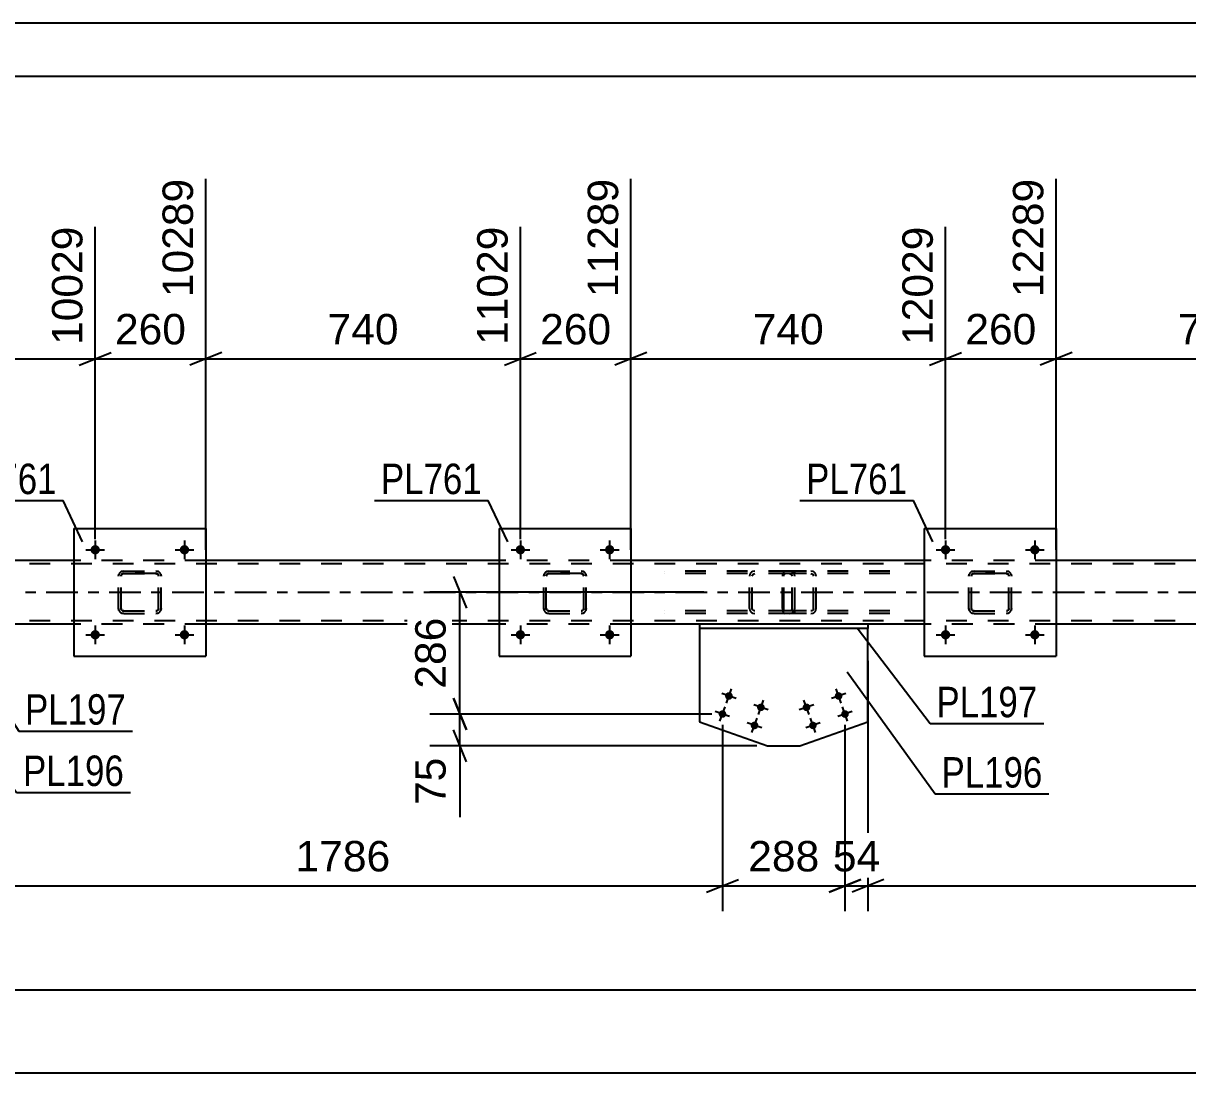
# Model space of a CAD drawing. Header units: millimetres. Extents: x -109 to 732, y -404 to 190.
# Drawn here: x 371.3 to 480.8, y 91.2 to 190 of the extents above; entities that cross this region are included whole.
import ezdxf

# ---------------------------------------------------------------- set-up
doc = ezdxf.new("R2010")
doc.units = ezdxf.units.MM
doc.linetypes.add('DXK_LINE_DOT2', pattern=[3.9198, 1.9599, -1.9599])
doc.linetypes.add('DXK_LINE_DOT3', pattern=[5.9187, 2.979, -0.9799, 0.9799, -0.9799])
doc.styles.add('Arial', font='ARIAL.TTF', dxfattribs={"height": 0.2})
doc.styles.add('Arial Narrow', font='ARIALN.TTF', dxfattribs={"height": 0.2})

# ---------------------------------------------------------------- blocks, each defined once
blk = doc.blocks.new('Unknown-717262461-1115')
at = {"color": 5, "linetype": 'Continuous'}
for p, q in [((731.85, 189.99), (-109.15, 189.99)), ((726.85, 184.99), (-104.15, 184.99))]:
    blk.add_line(p, q, dxfattribs=at)
blk = doc.blocks.new('Part-717262461-6968 - 6853')
at = {"color": 2, "linetype": 'Continuous'}
for p, q in [((376.02, 142.44), (376.02, 130.44)), ((376.02, 142.44), (388.42, 142.44)), ((388.42, 142.44), (388.42, 130.44)), ((376.02, 130.44), (388.42, 130.44))]:
    blk.add_line(p, q, dxfattribs=at)
blk = doc.blocks.new('Part-717262461-6876 - 6853')
at = {"color": 7, "linetype": 'DXK_LINE_DOT2'}
for p, q in [((443.32, 138.44), (431.55, 138.44)), ((443.32, 138.2), (431.55, 138.2)), ((439.62, 138.14), (439.58, 137.96)), ((439.83, 137.96), (439.85, 138.05)), ((439.85, 138.05), (439.91, 138.13)), ((440.09, 138.44), (439.89, 138.4)), ((439.91, 138.13), (439.99, 138.18)), ((439.99, 138.18), (440.09, 138.2)), ((443.52, 138.4), (443.32, 138.44)), ((443.32, 138.2), (443.42, 138.18)), ((443.42, 138.18), (443.5, 138.13)), ((443.5, 138.13), (443.56, 138.05)), ((443.56, 138.05), (443.58, 137.96)), ((443.83, 137.96), (443.8, 138.14)), ((439.58, 134.92), (439.58, 137.96)), ((439.83, 134.92), (439.83, 137.96)), ((443.58, 134.92), (443.58, 137.96)), ((443.83, 134.92), (443.83, 137.96)), ((439.58, 134.92), (439.62, 134.73)), ((439.85, 134.83), (439.83, 134.92)), ((439.91, 134.75), (439.85, 134.83)), ((439.99, 134.7), (439.91, 134.75)), ((443.5, 134.75), (443.42, 134.7)), ((443.56, 134.83), (443.5, 134.75)), ((443.58, 134.92), (443.56, 134.83)), ((443.8, 134.73), (443.83, 134.92)), ((443.32, 134.68), (431.55, 134.68)), ((443.32, 134.44), (431.55, 134.44)), ((439.89, 134.48), (440.09, 134.44)), ((440.09, 134.68), (439.99, 134.7)), ((443.42, 134.7), (443.32, 134.68)), ((443.32, 134.44), (443.52, 134.48))]:
    blk.add_line(p, q, dxfattribs=at)
for centre, start, end in [((440.07, 137.94), 110.7583, 155.68), ((443.34, 137.94), 24.32, 69.2417), ((440.07, 134.94), 204.32, 249.2417), ((443.34, 134.94), 290.7583, 335.68)]:
    blk.add_arc(centre, 0.496, start, end, dxfattribs=at)
blk = doc.blocks.new('Part-717262461-6957 - 6853')
at = {"color": 7, "linetype": 'DXK_LINE_DOT2'}
for p, q in [((460.22, 137.96), (460.25, 138.14)), ((460.25, 138.14), (460.22, 137.96)), ((460.46, 137.96), (460.47, 138.05)), ((460.47, 138.05), (460.46, 137.96)), ((460.47, 138.05), (460.53, 138.13)), ((460.53, 138.13), (460.47, 138.05)), ((460.51, 138.4), (460.7, 138.44)), ((460.7, 138.44), (460.51, 138.4)), ((460.53, 138.13), (460.6, 138.18)), ((460.6, 138.18), (460.53, 138.13)), ((460.6, 138.18), (460.7, 138.2)), ((460.7, 138.2), (460.6, 138.18)), ((460.7, 138.44), (463.74, 138.44)), ((460.7, 138.44), (460.7, 138.44)), ((460.7, 138.44), (463.74, 138.44)), ((460.7, 138.2), (463.74, 138.2)), ((460.7, 138.2), (460.7, 138.2)), ((463.74, 138.2), (460.7, 138.2)), ((463.74, 138.44), (463.74, 138.44)), ((463.74, 138.44), (463.92, 138.4)), ((463.92, 138.4), (463.74, 138.44)), ((463.74, 138.2), (463.74, 138.2)), ((463.74, 138.2), (463.83, 138.18)), ((463.83, 138.18), (463.74, 138.2)), ((463.83, 138.18), (463.91, 138.13)), ((463.91, 138.13), (463.83, 138.18)), ((463.91, 138.13), (463.96, 138.05)), ((463.96, 138.05), (463.91, 138.13)), ((463.96, 138.05), (463.98, 137.96)), ((463.98, 137.96), (463.96, 138.05)), ((464.18, 138.14), (464.22, 137.96)), ((464.22, 137.96), (464.18, 138.14)), ((460.22, 134.92), (460.22, 137.96)), ((460.46, 134.92), (460.46, 137.96)), ((463.98, 134.92), (463.98, 137.96)), ((464.22, 134.92), (464.22, 137.96)), ((460.25, 134.73), (460.22, 134.92)), ((460.22, 134.92), (460.25, 134.73)), ((460.47, 134.83), (460.46, 134.92)), ((460.46, 134.92), (460.47, 134.83)), ((460.53, 134.75), (460.47, 134.83)), ((460.47, 134.83), (460.53, 134.75)), ((460.6, 134.7), (460.53, 134.75)), ((460.53, 134.75), (460.6, 134.7)), ((463.91, 134.75), (463.83, 134.7)), ((463.83, 134.7), (463.91, 134.75)), ((463.96, 134.83), (463.91, 134.75)), ((463.91, 134.75), (463.96, 134.83)), ((463.98, 134.92), (463.96, 134.83)), ((463.96, 134.83), (463.98, 134.92)), ((464.22, 134.92), (464.18, 134.73)), ((464.18, 134.73), (464.22, 134.92)), ((460.7, 134.44), (460.51, 134.48)), ((460.51, 134.47), (460.7, 134.44)), ((460.7, 134.68), (460.6, 134.7)), ((460.6, 134.7), (460.7, 134.68)), ((460.7, 134.68), (463.74, 134.68)), ((460.7, 134.68), (460.7, 134.68)), ((460.7, 134.68), (463.74, 134.68)), ((460.7, 134.44), (463.74, 134.44)), ((460.7, 134.44), (460.7, 134.44)), ((460.7, 134.44), (463.74, 134.44)), ((463.83, 134.7), (463.74, 134.68)), ((463.74, 134.68), (463.83, 134.7)), ((463.74, 134.68), (463.74, 134.68)), ((463.92, 134.48), (463.74, 134.44)), ((463.74, 134.44), (463.92, 134.47)), ((463.74, 134.44), (463.74, 134.44))]:
    blk.add_line(p, q, dxfattribs=at)
at = {"color": 7, "linetype": 'DXK_LINE_DOT3'}
blk.add_line((462.22, 136.44), (462.22, 136.44), dxfattribs=at)
at = {"color": 7, "linetype": 'DXK_LINE_DOT2'}
for centre, start, end in [((460.7, 137.96), 112.5, 157.5), ((460.7, 137.96), 112.5, 157.5), ((463.74, 137.96), 22.5, 67.5), ((463.74, 137.96), 22.5, 67.5), ((460.7, 134.92), 202.5, 247.5), ((460.7, 134.92), 202.5, 247.5), ((463.74, 134.92), 292.5, 337.5), ((463.74, 134.92), 292.5, 337.5)]:
    blk.add_arc(centre, 0.48, start, end, dxfattribs=at)
blk = doc.blocks.new('Part-717262461-6962 - 6853')
at = {"color": 2, "linetype": 'Continuous'}
for p, q in [((416.02, 142.44), (416.02, 130.44)), ((416.02, 142.44), (428.42, 142.44)), ((428.42, 142.44), (428.42, 130.44)), ((416.02, 130.44), (428.42, 130.44))]:
    blk.add_line(p, q, dxfattribs=at)
blk = doc.blocks.new('Part-717262461-6963 - 6853')
at = {"color": 7, "linetype": 'DXK_LINE_DOT2'}
for p, q in [((420.22, 137.96), (420.25, 138.14)), ((420.25, 138.14), (420.22, 137.96)), ((420.46, 137.96), (420.47, 138.05)), ((420.47, 138.05), (420.46, 137.96)), ((420.47, 138.05), (420.53, 138.13)), ((420.53, 138.13), (420.47, 138.05)), ((420.51, 138.4), (420.7, 138.44)), ((420.7, 138.44), (420.51, 138.4)), ((420.53, 138.13), (420.6, 138.18)), ((420.6, 138.18), (420.53, 138.13)), ((420.6, 138.18), (420.7, 138.2)), ((420.7, 138.2), (420.6, 138.18)), ((420.7, 138.44), (423.74, 138.44)), ((420.7, 138.44), (420.7, 138.44)), ((420.7, 138.44), (423.74, 138.44)), ((420.7, 138.2), (423.74, 138.2)), ((420.7, 138.2), (420.7, 138.2)), ((423.74, 138.2), (420.7, 138.2)), ((423.74, 138.44), (423.74, 138.44)), ((423.74, 138.44), (423.92, 138.4)), ((423.92, 138.4), (423.74, 138.44)), ((423.74, 138.2), (423.74, 138.2)), ((423.74, 138.2), (423.83, 138.18)), ((423.83, 138.18), (423.74, 138.2)), ((423.83, 138.18), (423.91, 138.13)), ((423.91, 138.13), (423.83, 138.18)), ((423.91, 138.13), (423.96, 138.05)), ((423.96, 138.05), (423.91, 138.13)), ((423.96, 138.05), (423.98, 137.96)), ((423.98, 137.96), (423.96, 138.05)), ((424.18, 138.14), (424.22, 137.96)), ((424.22, 137.96), (424.18, 138.14)), ((420.22, 134.92), (420.22, 137.96)), ((420.46, 134.92), (420.46, 137.96)), ((423.98, 134.92), (423.98, 137.96)), ((424.22, 134.92), (424.22, 137.96)), ((420.25, 134.73), (420.22, 134.92)), ((420.22, 134.92), (420.25, 134.73)), ((420.47, 134.83), (420.46, 134.92)), ((420.46, 134.92), (420.47, 134.83)), ((420.53, 134.75), (420.47, 134.83)), ((420.47, 134.83), (420.53, 134.75)), ((420.6, 134.7), (420.53, 134.75)), ((420.53, 134.75), (420.6, 134.7)), ((423.91, 134.75), (423.83, 134.7)), ((423.83, 134.7), (423.91, 134.75)), ((423.96, 134.83), (423.91, 134.75)), ((423.91, 134.75), (423.96, 134.83)), ((423.98, 134.92), (423.96, 134.83)), ((423.96, 134.83), (423.98, 134.92)), ((424.22, 134.92), (424.18, 134.73)), ((424.18, 134.73), (424.22, 134.92)), ((420.7, 134.44), (420.51, 134.48)), ((420.51, 134.47), (420.7, 134.44)), ((420.7, 134.68), (420.6, 134.7)), ((420.6, 134.7), (420.7, 134.68)), ((420.7, 134.68), (423.74, 134.68)), ((420.7, 134.68), (420.7, 134.68)), ((420.7, 134.68), (423.74, 134.68)), ((420.7, 134.44), (423.74, 134.44)), ((420.7, 134.44), (420.7, 134.44)), ((420.7, 134.44), (423.74, 134.44)), ((423.83, 134.7), (423.74, 134.68)), ((423.74, 134.68), (423.83, 134.7)), ((423.74, 134.68), (423.74, 134.68)), ((423.92, 134.48), (423.74, 134.44)), ((423.74, 134.44), (423.92, 134.47)), ((423.74, 134.44), (423.74, 134.44))]:
    blk.add_line(p, q, dxfattribs=at)
at = {"color": 7, "linetype": 'DXK_LINE_DOT3'}
blk.add_line((422.22, 136.44), (422.22, 136.44), dxfattribs=at)
at = {"color": 7, "linetype": 'DXK_LINE_DOT2'}
for centre, start, end in [((420.7, 137.96), 112.5, 157.5), ((420.7, 137.96), 112.5, 157.5), ((423.74, 137.96), 22.5, 67.5), ((423.74, 137.96), 22.5, 67.5), ((420.7, 134.92), 202.5, 247.5), ((420.7, 134.92), 202.5, 247.5), ((423.74, 134.92), 292.5, 337.5), ((423.74, 134.92), 292.5, 337.5)]:
    blk.add_arc(centre, 0.48, start, end, dxfattribs=at)
blk = doc.blocks.new('Part-717262461-6969 - 6853')
at = {"color": 7, "linetype": 'DXK_LINE_DOT2'}
for p, q in [((380.22, 137.96), (380.25, 138.14)), ((380.25, 138.14), (380.22, 137.96)), ((380.46, 137.96), (380.47, 138.05)), ((380.47, 138.05), (380.46, 137.96)), ((380.47, 138.05), (380.53, 138.13)), ((380.53, 138.13), (380.47, 138.05)), ((380.51, 138.4), (380.7, 138.44)), ((380.7, 138.44), (380.51, 138.4)), ((380.53, 138.13), (380.6, 138.18)), ((380.6, 138.18), (380.53, 138.13)), ((380.6, 138.18), (380.7, 138.2)), ((380.7, 138.2), (380.6, 138.18)), ((380.7, 138.44), (383.74, 138.44)), ((380.7, 138.44), (380.7, 138.44)), ((380.7, 138.44), (383.74, 138.44)), ((380.7, 138.2), (383.74, 138.2)), ((380.7, 138.2), (380.7, 138.2)), ((383.74, 138.2), (380.7, 138.2)), ((383.74, 138.44), (383.74, 138.44)), ((383.74, 138.44), (383.92, 138.4)), ((383.92, 138.4), (383.74, 138.44)), ((383.74, 138.2), (383.74, 138.2)), ((383.74, 138.2), (383.83, 138.18)), ((383.83, 138.18), (383.74, 138.2)), ((383.83, 138.18), (383.91, 138.13)), ((383.91, 138.13), (383.83, 138.18)), ((383.91, 138.13), (383.96, 138.05)), ((383.96, 138.05), (383.91, 138.13)), ((383.96, 138.05), (383.98, 137.96)), ((383.98, 137.96), (383.96, 138.05)), ((384.18, 138.14), (384.22, 137.96)), ((384.22, 137.96), (384.18, 138.14)), ((380.22, 134.92), (380.22, 137.96)), ((380.46, 134.92), (380.46, 137.96)), ((383.98, 134.92), (383.98, 137.96)), ((384.22, 134.92), (384.22, 137.96)), ((380.25, 134.73), (380.22, 134.92)), ((380.22, 134.92), (380.25, 134.73)), ((380.47, 134.83), (380.46, 134.92)), ((380.46, 134.92), (380.47, 134.83)), ((380.53, 134.75), (380.47, 134.83)), ((380.47, 134.83), (380.53, 134.75)), ((380.6, 134.7), (380.53, 134.75)), ((380.53, 134.75), (380.6, 134.7)), ((383.91, 134.75), (383.83, 134.7)), ((383.83, 134.7), (383.91, 134.75)), ((383.96, 134.83), (383.91, 134.75)), ((383.91, 134.75), (383.96, 134.83)), ((383.98, 134.92), (383.96, 134.83)), ((383.96, 134.83), (383.98, 134.92)), ((384.22, 134.92), (384.18, 134.73)), ((384.18, 134.73), (384.22, 134.92)), ((380.7, 134.44), (380.51, 134.48)), ((380.51, 134.47), (380.7, 134.44)), ((380.7, 134.68), (380.6, 134.7)), ((380.6, 134.7), (380.7, 134.68)), ((380.7, 134.68), (383.74, 134.68)), ((380.7, 134.68), (380.7, 134.68)), ((380.7, 134.68), (383.74, 134.68)), ((380.7, 134.44), (383.74, 134.44)), ((380.7, 134.44), (380.7, 134.44)), ((380.7, 134.44), (383.74, 134.44)), ((383.83, 134.7), (383.74, 134.68)), ((383.74, 134.68), (383.83, 134.7)), ((383.74, 134.68), (383.74, 134.68)), ((383.92, 134.48), (383.74, 134.44)), ((383.74, 134.44), (383.92, 134.47)), ((383.74, 134.44), (383.74, 134.44))]:
    blk.add_line(p, q, dxfattribs=at)
at = {"color": 7, "linetype": 'DXK_LINE_DOT3'}
blk.add_line((382.22, 136.44), (382.22, 136.44), dxfattribs=at)
at = {"color": 7, "linetype": 'DXK_LINE_DOT2'}
for centre, start, end in [((380.7, 137.96), 112.5, 157.5), ((380.7, 137.96), 112.5, 157.5), ((383.74, 137.96), 22.5, 67.5), ((383.74, 137.96), 22.5, 67.5), ((380.7, 134.92), 202.5, 247.5), ((380.7, 134.92), 202.5, 247.5), ((383.74, 134.92), 292.5, 337.5), ((383.74, 134.92), 292.5, 337.5)]:
    blk.add_arc(centre, 0.48, start, end, dxfattribs=at)
blk = doc.blocks.new('Part-717262461-7048 - 6853')
at = {"color": 2, "linetype": 'Continuous'}
for p, q in [((456.02, 142.44), (456.02, 130.44)), ((456.02, 142.44), (468.42, 142.44)), ((468.42, 142.44), (468.42, 130.44)), ((456.02, 130.44), (468.42, 130.44))]:
    blk.add_line(p, q, dxfattribs=at)
blk = doc.blocks.new('Part-717262461-7054 - 6853')
at = {"color": 7, "linetype": 'DXK_LINE_DOT2'}
for p, q in [((442.69, 138.14), (442.67, 137.96)), ((442.75, 138.3), (442.69, 138.14)), ((442.83, 138.4), (442.75, 138.3)), ((442.8, 137.96), (442.81, 138.05)), ((442.81, 138.05), (442.84, 138.13)), ((442.94, 138.44), (442.83, 138.4)), ((442.84, 138.13), (442.89, 138.18)), ((442.89, 138.18), (442.94, 138.2)), ((452.78, 138.44), (442.94, 138.44)), ((452.78, 138.2), (442.94, 138.2)), ((443.83, 138.2), (443.83, 138.44)), ((445.54, 138.4), (445.34, 138.44)), ((445.34, 138.2), (445.44, 138.18)), ((445.44, 138.18), (445.52, 138.13)), ((445.52, 138.13), (445.58, 138.05)), ((445.58, 138.05), (445.6, 137.96)), ((445.85, 137.96), (445.81, 138.14)), ((442.67, 134.92), (442.67, 137.96)), ((442.8, 134.92), (442.8, 137.96)), ((445.6, 134.92), (445.6, 137.96)), ((445.85, 134.92), (445.85, 137.96)), ((442.67, 134.92), (442.69, 134.73)), ((442.81, 134.83), (442.8, 134.92)), ((442.84, 134.75), (442.81, 134.83)), ((442.89, 134.7), (442.84, 134.75)), ((445.52, 134.75), (445.44, 134.7)), ((445.58, 134.83), (445.52, 134.75)), ((445.6, 134.92), (445.58, 134.83)), ((445.81, 134.73), (445.85, 134.92)), ((442.69, 134.73), (442.75, 134.58)), ((442.75, 134.58), (442.83, 134.48)), ((442.83, 134.48), (442.94, 134.44)), ((442.94, 134.68), (442.89, 134.7)), ((452.78, 134.68), (442.94, 134.68)), ((452.78, 134.44), (442.94, 134.44)), ((443.83, 134.44), (443.83, 134.68)), ((445.44, 134.7), (445.34, 134.68)), ((445.34, 134.44), (445.54, 134.48))]:
    blk.add_line(p, q, dxfattribs=at)
for centre, start, end in [((445.36, 137.94), 23.8951, 68.8487), ((445.36, 134.93), 291.1513, 336.1049)]:
    blk.add_arc(centre, 0.492, start, end, dxfattribs=at)
blk = doc.blocks.new('Bolt-717262461-7061 - 6853')
at = {"linetype": 'Continuous'}
for points in [[(418.46, 140.44, -1), (417.58, 140.44, -1)], [(426.86, 140.44, -1), (425.98, 140.44, -1)]]:
    blk.add_hatch(color=1, dxfattribs=at).paths.add_polyline_path(points)
at = {"color": 1, "linetype": 'Continuous'}
for p, q in [((418.02, 141.32), (418.02, 139.56)), ((426.42, 141.32), (426.42, 139.56)), ((417.14, 140.44), (418.9, 140.44)), ((425.54, 140.44), (427.3, 140.44))]:
    blk.add_line(p, q, dxfattribs=at)
blk = doc.blocks.new('Bolt-717262461-7062 - 6853')
at = {"linetype": 'Continuous'}
for points in [[(458.46, 132.44, -1), (457.58, 132.44, -1)], [(466.86, 132.44, -1), (465.98, 132.44, -1)]]:
    blk.add_hatch(color=1, dxfattribs=at).paths.add_polyline_path(points)
at = {"color": 1, "linetype": 'Continuous'}
for p, q in [((458.02, 133.32), (458.02, 131.56)), ((466.42, 133.32), (466.42, 131.56)), ((457.14, 132.44), (458.9, 132.44)), ((465.54, 132.44), (467.3, 132.44))]:
    blk.add_line(p, q, dxfattribs=at)
blk = doc.blocks.new('Bolt-717262461-7063 - 6853')
at = {"linetype": 'Continuous'}
for points in [[(458.46, 140.44, -1), (457.58, 140.44, -1)], [(466.86, 140.44, -1), (465.98, 140.44, -1)]]:
    blk.add_hatch(color=1, dxfattribs=at).paths.add_polyline_path(points)
at = {"color": 1, "linetype": 'Continuous'}
for p, q in [((458.02, 141.32), (458.02, 139.56)), ((466.42, 141.32), (466.42, 139.56)), ((457.14, 140.44), (458.9, 140.44)), ((465.54, 140.44), (467.3, 140.44))]:
    blk.add_line(p, q, dxfattribs=at)
blk = doc.blocks.new('Part-717262461-7181 - 6853')
at = {"color": 2, "linetype": 'Continuous'}
for p, q in [((450.72, 133.44), (434.87, 133.44)), ((434.87, 133.44), (434.87, 133.04)), ((450.72, 133.04), (434.87, 133.04)), ((450.72, 133.44), (450.72, 133.04))]:
    blk.add_line(p, q, dxfattribs=at)
blk = doc.blocks.new('Bolt-717262461-7081 - 6853')
at = {"linetype": 'Continuous'}
for points in [[(378.46, 132.44, -1), (377.58, 132.44, -1)], [(386.86, 132.44, -1), (385.98, 132.44, -1)]]:
    blk.add_hatch(color=1, dxfattribs=at).paths.add_polyline_path(points)
at = {"color": 1, "linetype": 'Continuous'}
for p, q in [((378.02, 133.32), (378.02, 131.56)), ((386.42, 133.32), (386.42, 131.56)), ((377.14, 132.44), (378.9, 132.44)), ((385.54, 132.44), (387.3, 132.44))]:
    blk.add_line(p, q, dxfattribs=at)
blk = doc.blocks.new('Bolt-717262461-7082 - 6853')
at = {"linetype": 'Continuous'}
for points in [[(378.46, 140.44, -1), (377.58, 140.44, -1)], [(386.86, 140.44, -1), (385.98, 140.44, -1)]]:
    blk.add_hatch(color=1, dxfattribs=at).paths.add_polyline_path(points)
at = {"color": 1, "linetype": 'Continuous'}
for p, q in [((378.02, 141.32), (378.02, 139.56)), ((386.42, 141.32), (386.42, 139.56)), ((377.14, 140.44), (378.9, 140.44)), ((385.54, 140.44), (387.3, 140.44))]:
    blk.add_line(p, q, dxfattribs=at)
blk = doc.blocks.new('Bolt-717262461-7083 - 6853')
at = {"linetype": 'Continuous'}
for points in [[(418.46, 132.44, -1), (417.58, 132.44, -1)], [(426.86, 132.44, -1), (425.98, 132.44, -1)]]:
    blk.add_hatch(color=1, dxfattribs=at).paths.add_polyline_path(points)
at = {"color": 1, "linetype": 'Continuous'}
for p, q in [((418.02, 133.32), (418.02, 131.56)), ((426.42, 133.32), (426.42, 131.56)), ((417.14, 132.44), (418.9, 132.44)), ((425.54, 132.44), (427.3, 132.44))]:
    blk.add_line(p, q, dxfattribs=at)
blk = doc.blocks.new('Part-717262461-7106 - 6853')
at = {"color": 2, "linetype": 'Continuous'}
for p, q in [((376.02, 139.44), (348.41, 139.44)), ((416.02, 139.44), (388.42, 139.44)), ((456.02, 139.44), (428.42, 139.44)), ((496.01, 139.44), (468.42, 139.44)), ((376.02, 133.44), (365.59, 133.44)), ((416.02, 133.44), (388.42, 133.44)), ((434.87, 133.44), (428.42, 133.44)), ((456.02, 133.44), (450.72, 133.44)), ((496.01, 133.44), (468.42, 133.44))]:
    blk.add_line(p, q, dxfattribs=at)
at = {"color": 7, "linetype": 'DXK_LINE_DOT2'}
for p, q in [((388.42, 139.44), (376.02, 139.44)), ((428.42, 139.44), (416.02, 139.44)), ((468.42, 139.44), (456.02, 139.44)), ((636.42, 139.12), (-23.14, 139.12)), ((636.42, 133.76), (-23.14, 133.76)), ((388.42, 133.44), (376.02, 133.44)), ((428.42, 133.44), (416.02, 133.44)), ((450.72, 133.44), (434.87, 133.44)), ((468.42, 133.44), (456.02, 133.44))]:
    blk.add_line(p, q, dxfattribs=at)
at = {"color": 7, "linetype": 'DXK_LINE_DOT3'}
blk.add_line((-23.14, 136.44), (636.42, 136.44), dxfattribs=at)
blk = doc.blocks.new('Part-717262461-7176 - 6853')
at = {"color": 2, "linetype": 'Continuous'}
for p, q in [((434.87, 133.04), (434.87, 124.26)), ((450.72, 124.26), (450.72, 133.04)), ((434.87, 124.26), (441.28, 121.99)), ((444.32, 121.99), (450.72, 124.26)), ((441.28, 121.99), (444.32, 121.99))]:
    blk.add_line(p, q, dxfattribs=at)
at = {"color": 7, "linetype": 'DXK_LINE_DOT2'}
blk.add_line((450.72, 133.04), (434.87, 133.04), dxfattribs=at)
blk = doc.blocks.new('Bolt-717262461-7182 - 6853')
at = {"linetype": 'Continuous'}
for points in [[(437.3, 126.8, -1), (437.98, 126.56, -1)], [(436.7, 125.1, -1), (437.37, 124.86, -1)], [(440.31, 125.73, -1), (440.99, 125.49, -1)], [(439.71, 124.03, -1), (440.39, 123.79, -1)]]:
    blk.add_hatch(color=1, dxfattribs=at).paths.add_polyline_path(points)
at = {"color": 1, "linetype": 'Continuous'}
for p, q in [((437.4, 126), (437.88, 127.35)), ((438.32, 126.43), (436.96, 126.92)), ((440.41, 124.93), (440.89, 126.28)), ((437.71, 124.74), (436.36, 125.22)), ((436.79, 124.3), (437.28, 125.66)), ((441.33, 125.37), (439.97, 125.85)), ((440.73, 123.67), (439.37, 124.15)), ((439.81, 123.23), (440.29, 124.59))]:
    blk.add_line(p, q, dxfattribs=at)
blk = doc.blocks.new('Bolt-717262461-7183 - 6853')
at = {"linetype": 'Continuous'}
for points in [[(447.62, 126.56, -1), (448.3, 126.8, -1)], [(444.6, 125.49, -1), (445.28, 125.73, -1)], [(448.22, 124.86, -1), (448.9, 125.1, -1)], [(445.21, 123.79, -1), (445.88, 124.03, -1)]]:
    blk.add_hatch(color=1, dxfattribs=at).paths.add_polyline_path(points)
at = {"color": 1, "linetype": 'Continuous'}
for p, q in [((448.2, 126), (447.72, 127.35)), ((445.18, 124.93), (444.7, 126.28)), ((448.64, 126.92), (447.28, 126.43)), ((445.62, 125.85), (444.26, 125.37)), ((449.24, 125.22), (447.88, 124.74)), ((448.8, 124.3), (448.32, 125.66)), ((446.22, 124.15), (444.87, 123.67)), ((445.79, 123.23), (445.3, 124.59))]:
    blk.add_line(p, q, dxfattribs=at)
blk = doc.blocks.new('StraightDimension-717262461-20236 - 6853')
at = {"color": 7, "linetype": 'Continuous'}
for p, q in [((348.41, 137.44), (348.41, 173.12)), ((378.02, 141.44), (378.02, 170.84)), ((349.91, 159.02), (346.91, 157.82)), ((376.52, 157.82), (379.52, 159.02)), ((348.41, 158.42), (378.02, 158.42))]:
    blk.add_line(p, q, dxfattribs=at)
at = {"color": 0}
blk.add_wipeout([(367.15, 159.17), (367.15, 163.37), (359.28, 163.37), (359.28, 159.17)], dxfattribs=at)
at = {"color": 3, "style": 'Arial'}
blk.add_text('740', height=2.865, dxfattribs=at).set_placement((359.88, 159.77))
at = {"color": 0, "linetype": 'Continuous'}
blk.add_wipeout([(377.42, 171.44), (373.22, 171.44), (373.22, 159.12), (377.42, 159.12)], dxfattribs=at)
at = {"color": 3, "linetype": 'Continuous', "style": 'Arial'}
blk.add_text('10029', height=2.865, rotation=90.0002, dxfattribs=at).set_placement((376.82, 159.72))
blk = doc.blocks.new('StraightDimension-717262461-21025 - 6853')
at = {"color": 7, "linetype": 'Continuous'}
for p, q in [((411.74, 137.94), (412.94, 134.94)), ((435.29, 136.44), (409.49, 136.44)), ((412.34, 124.98), (412.34, 136.44)), ((412.94, 123.48), (411.74, 126.48)), ((436.03, 124.98), (409.49, 124.98))]:
    blk.add_line(p, q, dxfattribs=at)
at = {"color": 0}
blk.add_wipeout([(411.59, 134.64), (407.39, 134.64), (407.39, 126.77), (411.59, 126.77)], dxfattribs=at)
at = {"color": 3, "style": 'Arial'}
blk.add_text('286', height=2.865, rotation=90.0002, dxfattribs=at).set_placement((410.99, 127.37))
blk = doc.blocks.new('StraightDimension-717262461-8169 - 6853')
at = {"color": 7, "linetype": 'Continuous'}
for p, q in [((450.72, 130), (450.72, 106.42)), ((522.17, 123.98), (522.17, 106.42)), ((452.22, 109.42), (449.22, 108.22)), ((450.72, 108.82), (522.17, 108.82)), ((520.67, 108.22), (523.67, 109.42))]:
    blk.add_line(p, q, dxfattribs=at)
at = {"color": 0}
blk.add_wipeout([(491.49, 109.57), (491.49, 113.77), (481.4, 113.77), (481.4, 109.57)], dxfattribs=at)
at = {"color": 3, "style": 'Arial'}
blk.add_text('1786', height=2.865, dxfattribs=at).set_placement((482, 110.17))
blk = doc.blocks.new('StraightDimension-717262461-7280 - 6853')
at = {"color": 7, "linetype": 'Continuous'}
blk.add_line((-23.14, 99.02), (648.52, 99.02), dxfattribs=at)
blk = doc.blocks.new('StraightDimension-717262461-7927 - 6853')
at = {"color": 7, "linetype": 'Continuous'}
blk.add_line((-23.94, 91.22), (649.32, 91.22), dxfattribs=at)
blk = doc.blocks.new('StraightDimension-717262461-8196 - 6853')
at = {"color": 7, "linetype": 'Continuous'}
for p, q in [((450.72, 130), (450.72, 106.42)), ((448.56, 123.98), (448.56, 106.42)), ((447.06, 108.22), (450.06, 109.42)), ((448.56, 108.82), (450.72, 108.82)), ((452.22, 109.42), (449.22, 108.22))]:
    blk.add_line(p, q, dxfattribs=at)
at = {"color": 0}
blk.add_wipeout([(452.47, 109.57), (452.47, 113.77), (446.82, 113.77), (446.82, 109.57)], dxfattribs=at)
at = {"color": 3, "style": 'Arial'}
blk.add_text('54', height=2.865, dxfattribs=at).set_placement((447.42, 110.17))
blk = doc.blocks.new('StraightDimension-717262461-8214 - 6853')
at = {"color": 7, "linetype": 'Continuous'}
for p, q in [((365.59, 130.61), (365.59, 106.42)), ((437.03, 123.98), (437.03, 106.42)), ((367.09, 109.42), (364.09, 108.22)), ((365.59, 108.82), (437.03, 108.82)), ((435.53, 108.22), (438.53, 109.42))]:
    blk.add_line(p, q, dxfattribs=at)
at = {"color": 0}
blk.add_wipeout([(406.36, 109.57), (406.36, 113.77), (396.27, 113.77), (396.27, 109.57)], dxfattribs=at)
at = {"color": 3, "style": 'Arial'}
blk.add_text('1786', height=2.865, dxfattribs=at).set_placement((396.87, 110.17))
blk = doc.blocks.new('StraightDimension-717262461-8232 - 6853')
at = {"color": 7, "linetype": 'Continuous'}
for p, q in [((437.03, 123.98), (437.03, 106.42)), ((448.56, 123.98), (448.56, 106.42)), ((435.53, 108.22), (438.53, 109.42)), ((437.03, 108.82), (448.56, 108.82)), ((450.06, 109.42), (447.06, 108.22))]:
    blk.add_line(p, q, dxfattribs=at)
at = {"color": 0}
blk.add_wipeout([(446.73, 109.57), (446.73, 113.77), (438.86, 113.77), (438.86, 109.57)], dxfattribs=at)
at = {"color": 3, "style": 'Arial'}
blk.add_text('288', height=2.865, dxfattribs=at).set_placement((439.46, 110.17))
blk = doc.blocks.new('StraightDimension-717262461-20230 - 6853')
at = {"color": 7, "linetype": 'Continuous'}
for p, q in [((468.42, 140.44), (468.42, 175.34)), ((498.01, 141.44), (498.01, 170.84)), ((469.92, 159.02), (466.92, 157.82)), ((496.51, 157.82), (499.51, 159.02)), ((468.42, 158.42), (498.01, 158.42))]:
    blk.add_line(p, q, dxfattribs=at)
at = {"color": 0}
blk.add_wipeout([(487.15, 159.17), (487.15, 163.37), (479.28, 163.37), (479.28, 159.17)], dxfattribs=at)
at = {"color": 3, "style": 'Arial'}
blk.add_text('740', height=2.865, dxfattribs=at).set_placement((479.88, 159.77))
at = {"color": 0, "linetype": 'Continuous'}
blk.add_wipeout([(497.41, 171.44), (493.21, 171.44), (493.21, 159.12), (497.41, 159.12)], dxfattribs=at)
at = {"color": 3, "linetype": 'Continuous', "style": 'Arial'}
blk.add_text('13029', height=2.865, rotation=90.0002, dxfattribs=at).set_placement((496.81, 159.72))
blk = doc.blocks.new('StraightDimension-717262461-20231 - 6853')
at = {"color": 7, "linetype": 'Continuous'}
for p, q in [((468.42, 140.44), (468.42, 175.34)), ((458.02, 141.44), (458.02, 170.84)), ((456.52, 157.82), (459.52, 159.02)), ((469.92, 159.02), (466.92, 157.82)), ((458.02, 158.42), (468.42, 158.42))]:
    blk.add_line(p, q, dxfattribs=at)
at = {"color": 0}
blk.add_wipeout([(467.15, 159.17), (467.15, 163.37), (459.28, 163.37), (459.28, 159.17)], dxfattribs=at)
at = {"color": 3, "style": 'Arial'}
blk.add_text('260', height=2.865, dxfattribs=at).set_placement((459.88, 159.77))
at = {"color": 0, "linetype": 'Continuous'}
blk.add_wipeout([(467.82, 175.94), (463.62, 175.94), (463.62, 163.62), (467.82, 163.62)], dxfattribs=at)
at = {"color": 3, "linetype": 'Continuous', "style": 'Arial'}
blk.add_text('12289', height=2.865, rotation=90.0002, dxfattribs=at).set_placement((467.22, 164.22))
blk = doc.blocks.new('StraightDimension-717262461-20232 - 6853')
at = {"color": 7, "linetype": 'Continuous'}
for p, q in [((428.42, 140.44), (428.42, 175.34)), ((458.02, 141.44), (458.02, 170.84)), ((429.92, 159.02), (426.92, 157.82)), ((456.52, 157.82), (459.52, 159.02)), ((428.42, 158.42), (458.02, 158.42))]:
    blk.add_line(p, q, dxfattribs=at)
at = {"color": 0}
blk.add_wipeout([(447.15, 159.17), (447.15, 163.37), (439.28, 163.37), (439.28, 159.17)], dxfattribs=at)
at = {"color": 3, "style": 'Arial'}
blk.add_text('740', height=2.865, dxfattribs=at).set_placement((439.88, 159.77))
at = {"color": 0, "linetype": 'Continuous'}
blk.add_wipeout([(457.42, 171.44), (453.22, 171.44), (453.22, 159.12), (457.42, 159.12)], dxfattribs=at)
at = {"color": 3, "linetype": 'Continuous', "style": 'Arial'}
blk.add_text('12029', height=2.865, rotation=90.0002, dxfattribs=at).set_placement((456.82, 159.72))
blk = doc.blocks.new('StraightDimension-717262461-20233 - 6853')
at = {"color": 7, "linetype": 'Continuous'}
for p, q in [((428.42, 140.44), (428.42, 175.34)), ((418.02, 141.44), (418.02, 170.84)), ((416.52, 157.82), (419.52, 159.02)), ((429.92, 159.02), (426.92, 157.82)), ((418.02, 158.42), (428.42, 158.42))]:
    blk.add_line(p, q, dxfattribs=at)
at = {"color": 0}
blk.add_wipeout([(427.15, 159.17), (427.15, 163.37), (419.28, 163.37), (419.28, 159.17)], dxfattribs=at)
at = {"color": 3, "style": 'Arial'}
blk.add_text('260', height=2.865, dxfattribs=at).set_placement((419.88, 159.77))
at = {"color": 0, "linetype": 'Continuous'}
blk.add_wipeout([(427.82, 175.94), (423.62, 175.94), (423.62, 163.62), (427.82, 163.62)], dxfattribs=at)
at = {"color": 3, "linetype": 'Continuous', "style": 'Arial'}
blk.add_text('11289', height=2.865, rotation=90.0002, dxfattribs=at).set_placement((427.22, 164.22))
blk = doc.blocks.new('StraightDimension-717262461-20234 - 6853')
at = {"color": 7, "linetype": 'Continuous'}
for p, q in [((388.42, 140.44), (388.42, 175.34)), ((418.02, 141.44), (418.02, 170.84)), ((389.92, 159.02), (386.92, 157.82)), ((416.52, 157.82), (419.52, 159.02)), ((388.42, 158.42), (418.02, 158.42))]:
    blk.add_line(p, q, dxfattribs=at)
at = {"color": 0}
blk.add_wipeout([(407.15, 159.17), (407.15, 163.37), (399.28, 163.37), (399.28, 159.17)], dxfattribs=at)
at = {"color": 3, "style": 'Arial'}
blk.add_text('740', height=2.865, dxfattribs=at).set_placement((399.88, 159.77))
at = {"color": 0, "linetype": 'Continuous'}
blk.add_wipeout([(417.42, 171.44), (413.22, 171.44), (413.22, 159.12), (417.42, 159.12)], dxfattribs=at)
at = {"color": 3, "linetype": 'Continuous', "style": 'Arial'}
blk.add_text('11029', height=2.865, rotation=90.0002, dxfattribs=at).set_placement((416.82, 159.72))
blk = doc.blocks.new('StraightDimension-717262461-20235 - 6853')
at = {"color": 7, "linetype": 'Continuous'}
for p, q in [((388.42, 140.44), (388.42, 175.34)), ((378.02, 141.44), (378.02, 170.84)), ((376.52, 157.82), (379.52, 159.02)), ((389.92, 159.02), (386.92, 157.82)), ((378.02, 158.42), (388.42, 158.42))]:
    blk.add_line(p, q, dxfattribs=at)
at = {"color": 0}
blk.add_wipeout([(387.15, 159.17), (387.15, 163.37), (379.28, 163.37), (379.28, 159.17)], dxfattribs=at)
at = {"color": 3, "style": 'Arial'}
blk.add_text('260', height=2.865, dxfattribs=at).set_placement((379.88, 159.77))
at = {"color": 0, "linetype": 'Continuous'}
blk.add_wipeout([(387.82, 175.94), (383.62, 175.94), (383.62, 163.62), (387.82, 163.62)], dxfattribs=at)
at = {"color": 3, "linetype": 'Continuous', "style": 'Arial'}
blk.add_text('10289', height=2.865, rotation=90.0002, dxfattribs=at).set_placement((387.22, 164.22))
blk = doc.blocks.new('StraightDimension-717262461-21026 - 6853')
at = {"color": 7, "linetype": 'Continuous'}
for p, q in [((411.74, 126.48), (412.94, 123.48)), ((436.03, 124.98), (409.49, 124.98)), ((412.34, 121.99), (412.34, 124.98)), ((412.94, 120.49), (411.74, 123.49)), ((440.28, 121.99), (409.49, 121.99)), ((412.34, 121.99), (412.34, 115.29)), ((412.34, 121.99), (412.34, 115.29))]:
    blk.add_line(p, q, dxfattribs=at)
at = {"color": 0}
blk.add_wipeout([(411.59, 121.46), (407.39, 121.46), (407.39, 115.82), (411.59, 115.82)], dxfattribs=at)
at = {"color": 3, "style": 'Arial'}
blk.add_text('75', height=2.865, rotation=90.0002, dxfattribs=at).set_placement((410.99, 116.42))
blk = doc.blocks.new('Mark-717262461-6958 - 6853')
at = {"color": 30, "linetype": 'Continuous'}
for p in [(404.3, 145.08), (416.83, 141.18)]:
    blk.add_line(p, (415, 145.08), dxfattribs=at)
at = {"color": 0}
blk.add_wipeout([(414.4, 145.68), (414.4, 148.68), (404.9, 148.68), (404.9, 145.68)], dxfattribs=at)
blk.add_wipeout([(414.4, 145.68), (414.4, 148.68), (404.9, 148.68), (404.9, 145.68)], dxfattribs=at)
at = {"color": 3, "style": 'Arial Narrow'}
blk.add_text('PL761', height=2.863, dxfattribs=at).set_placement((404.9, 145.68))
blk = doc.blocks.new('Mark-717262461-6964 - 6853')
at = {"color": 30, "linetype": 'Continuous'}
for p in [(364.3, 145.08), (376.83, 141.18)]:
    blk.add_line(p, (375, 145.08), dxfattribs=at)
at = {"color": 0}
blk.add_wipeout([(374.4, 145.68), (374.4, 148.68), (364.9, 148.68), (364.9, 145.68)], dxfattribs=at)
blk.add_wipeout([(374.4, 145.68), (374.4, 148.68), (364.9, 148.68), (364.9, 145.68)], dxfattribs=at)
at = {"color": 3, "style": 'Arial Narrow'}
blk.add_text('PL761', height=2.863, dxfattribs=at).set_placement((364.9, 145.68))
blk = doc.blocks.new('Mark-717262461-7044 - 6853')
at = {"color": 30, "linetype": 'Continuous'}
for p in [(444.3, 145.08), (456.83, 141.18)]:
    blk.add_line(p, (455, 145.08), dxfattribs=at)
at = {"color": 0}
blk.add_wipeout([(454.4, 145.68), (454.4, 148.68), (444.9, 148.68), (444.9, 145.68)], dxfattribs=at)
blk.add_wipeout([(454.4, 145.68), (454.4, 148.68), (444.9, 148.68), (444.9, 145.68)], dxfattribs=at)
at = {"color": 3, "style": 'Arial Narrow'}
blk.add_text('PL761', height=2.863, dxfattribs=at).set_placement((444.9, 145.68))
blk = doc.blocks.new('Mark-717262461-7177 - 6853')
at = {"color": 30, "linetype": 'Continuous'}
for p, q in [((449.69, 133.08), (456.56, 124.08)), ((456.56, 124.08), (467.26, 124.08))]:
    blk.add_line(p, q, dxfattribs=at)
at = {"color": 0}
blk.add_wipeout([(466.66, 124.68), (466.66, 127.68), (457.16, 127.68), (457.16, 124.68)], dxfattribs=at)
blk.add_wipeout([(466.66, 124.68), (466.66, 127.68), (457.16, 127.68), (457.16, 124.68)], dxfattribs=at)
at = {"color": 3, "style": 'Arial Narrow'}
blk.add_text('PL197', height=2.863, dxfattribs=at).set_placement((457.16, 124.68))
blk = doc.blocks.new('Mark-717262461-7160 - 6853')
at = {"color": 30, "linetype": 'Continuous'}
for p, q in [((362.76, 129.03), (370.63, 117.61)), ((370.63, 117.61), (381.34, 117.61))]:
    blk.add_line(p, q, dxfattribs=at)
at = {"color": 0}
blk.add_wipeout([(380.74, 118.21), (380.74, 121.21), (371.23, 121.21), (371.23, 118.21)], dxfattribs=at)
blk.add_wipeout([(380.74, 118.21), (380.74, 121.21), (371.23, 121.21), (371.23, 118.21)], dxfattribs=at)
at = {"color": 3, "style": 'Arial Narrow'}
blk.add_text('PL196', height=2.863, dxfattribs=at).set_placement((371.23, 118.21))
blk = doc.blocks.new('Mark-717262461-7165 - 6853')
at = {"color": 30, "linetype": 'Continuous'}
for p, q in [((364.55, 133.08), (370.82, 123.38)), ((370.82, 123.38), (381.53, 123.38))]:
    blk.add_line(p, q, dxfattribs=at)
at = {"color": 0}
blk.add_wipeout([(380.93, 123.98), (380.93, 126.98), (371.42, 126.98), (371.42, 123.98)], dxfattribs=at)
blk.add_wipeout([(380.93, 123.98), (380.93, 126.98), (371.42, 126.98), (371.42, 123.98)], dxfattribs=at)
at = {"color": 3, "style": 'Arial Narrow'}
blk.add_text('PL197', height=2.863, dxfattribs=at).set_placement((371.42, 123.98))
blk = doc.blocks.new('Mark-717262461-7172 - 6853')
at = {"color": 30, "linetype": 'Continuous'}
for p, q in [((448.75, 128.95), (457.04, 117.46)), ((457.04, 117.46), (467.75, 117.46))]:
    blk.add_line(p, q, dxfattribs=at)
at = {"color": 0}
blk.add_wipeout([(467.15, 118.06), (467.15, 121.06), (457.64, 121.06), (457.64, 118.06)], dxfattribs=at)
blk.add_wipeout([(467.15, 118.06), (467.15, 121.06), (457.64, 121.06), (457.64, 118.06)], dxfattribs=at)
at = {"color": 3, "style": 'Arial Narrow'}
blk.add_text('PL196', height=2.863, dxfattribs=at).set_placement((457.64, 118.06))

msp = doc.modelspace()

# ---------------------------------------------------------------- block references
for name in ['Unknown-717262461-1115', 'Part-717262461-6968 - 6853', 'Part-717262461-6962 - 6853', 'Part-717262461-7048 - 6853', 'Bolt-717262461-7082 - 6853', 'Bolt-717262461-7061 - 6853', 'Bolt-717262461-7063 - 6853', 'Part-717262461-7106 - 6853', 'Part-717262461-6969 - 6853', 'Part-717262461-6963 - 6853', 'Part-717262461-6876 - 6853', 'Part-717262461-7054 - 6853', 'Part-717262461-6957 - 6853', 'Bolt-717262461-7081 - 6853', 'Bolt-717262461-7083 - 6853', 'Part-717262461-7181 - 6853', 'Part-717262461-7176 - 6853', 'Bolt-717262461-7062 - 6853', 'Bolt-717262461-7182 - 6853', 'Bolt-717262461-7183 - 6853']:
    msp.add_blockref(name, (0, 0))

# ---------------------------------------------------------------- next in the draw order: block references
for name in ['StraightDimension-717262461-20230 - 6853', 'StraightDimension-717262461-20236 - 6853', 'StraightDimension-717262461-21025 - 6853', 'StraightDimension-717262461-8169 - 6853']:
    msp.add_blockref(name, (0, 0))

# ---------------------------------------------------------------- next in the draw order: block references
for name in ['StraightDimension-717262461-20231 - 6853', 'StraightDimension-717262461-7280 - 6853']:
    msp.add_blockref(name, (0, 0))

# ---------------------------------------------------------------- next in the draw order: block references
for name in ['StraightDimension-717262461-20232 - 6853', 'StraightDimension-717262461-7927 - 6853']:
    msp.add_blockref(name, (0, 0))

# ---------------------------------------------------------------- next in the draw order: block references
for name in ['StraightDimension-717262461-20233 - 6853', 'Mark-717262461-7044 - 6853', 'StraightDimension-717262461-8214 - 6853', 'StraightDimension-717262461-8196 - 6853']:
    msp.add_blockref(name, (0, 0))

# ---------------------------------------------------------------- next in the draw order: block references
for name in ['StraightDimension-717262461-20234 - 6853', 'Mark-717262461-7160 - 6853', 'StraightDimension-717262461-8232 - 6853']:
    msp.add_blockref(name, (0, 0))

# ---------------------------------------------------------------- next in the draw order: block references
for name in ['StraightDimension-717262461-20235 - 6853', 'Mark-717262461-6958 - 6853', 'Mark-717262461-7165 - 6853', 'Mark-717262461-7177 - 6853', 'StraightDimension-717262461-21026 - 6853']:
    msp.add_blockref(name, (0, 0))

# ---------------------------------------------------------------- next in the draw order: block references
for name in ['Mark-717262461-6964 - 6853', 'Mark-717262461-7172 - 6853']:
    msp.add_blockref(name, (0, 0))

doc.saveas('drawing.dxf')
